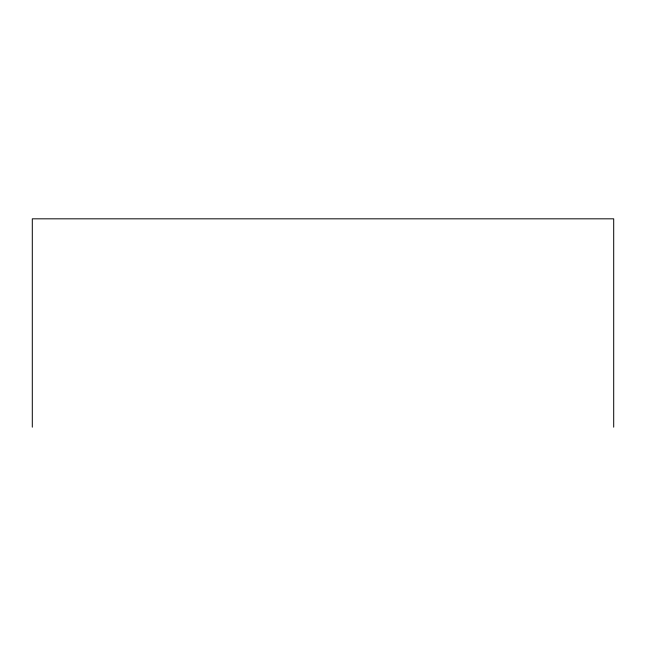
<?xml version="1.0" encoding="UTF-8"?>
<svg xmlns="http://www.w3.org/2000/svg" width="646" height="646" viewBox="0 0 646 646"><rect width="100%" height="100%" fill="white"/><g stroke="black" fill="none" stroke-linecap="round" stroke-linejoin="round"><path stroke-width="0.97" d="M613.7 427.176L613.7 218.824L32.3 218.824L32.3 427.176"/></g></svg>
